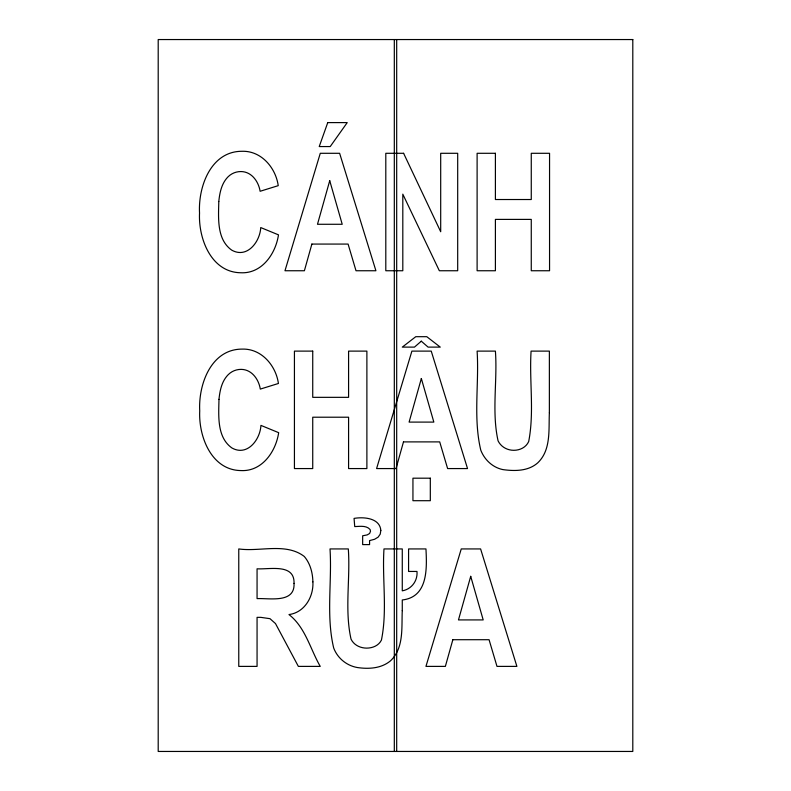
<?xml version="1.0" encoding="UTF-8"?>
<svg xmlns="http://www.w3.org/2000/svg" width="791" height="791" viewBox="0 0 791 791"><rect width="100%" height="100%" fill="white"/><g stroke="black" fill="none" stroke-linecap="round" stroke-linejoin="round"><path stroke-width="1.19" d="M396.687 39.55L396.687 751.45M394.314 39.55L394.314 751.45M402.273 610.622C401.472 627.589 404.142 648.244 390.299 660.999C381.104 668.533 368.557 669.226 357.265 667.515C346.596 665.627 337.539 658.181 333.703 648.047C325.961 615.754 332.121 581.771 330.015 548.934L348.307 548.934C350.472 578.785 344.431 609.831 351.046 639.158C353.953 645.12 360.231 648.096 366.668 648.126C372.62 648.086 378.662 645.674 381.42 640.107C387.511 610.345 382.033 579.131 383.981 548.934L402.273 548.934L402.273 590.837C411.636 589.226 417.796 580.782 416.986 571.448L408.581 571.448L408.581 548.934L425.954 548.934C426.962 568.264 428.139 597.086 402.273 599.973L402.273 610.622M549.369 412.803C548.578 429.632 551.208 450 537.761 462.834C528.279 471.268 514.773 471.248 502.908 469.607C492.684 467.521 484.537 459.828 480.799 450.237C473.067 417.945 479.208 383.951 477.111 351.115L495.403 351.115C497.569 380.797 491.557 411.706 498.073 440.864C501.01 446.866 507.169 450.287 513.764 450.306C519.964 450.316 526.005 447.38 528.685 441.576C534.439 412.022 529.209 381.084 531.077 351.115L549.369 351.115L549.369 412.803M218.791 201.527C218.474 217.921 216.556 239.347 231.684 250.114C247.099 258.875 260.021 241.819 260.743 227.561L278.481 234.858C275.673 253.733 261.94 273.815 240.84 272.757C211.098 272.411 198.274 238.467 199.54 213.066C198.076 186.795 210.851 151.239 241.947 151.289C261.198 150.597 275.713 167.672 278.234 185.658L260.12 191.274C258.568 181.584 251.686 171.667 241.018 171.558A18.025 18.025 0 0 0 228.045 176.828C221.569 183.334 219.7 192.727 218.791 201.527M218.978 399.346C218.662 415.75 216.744 437.166 231.872 447.943C247.286 456.694 260.209 439.638 260.931 425.39L278.669 432.677C275.861 451.552 262.118 471.644 241.018 470.576C211.286 470.23 198.452 436.286 199.727 410.885C198.264 384.614 211.039 349.058 242.135 349.108C261.386 348.416 275.891 365.491 278.422 383.477L260.308 389.093C258.746 379.403 251.874 369.486 241.206 369.377A18.025 18.025 0 0 0 228.233 374.657C221.747 381.163 219.878 390.546 218.978 399.346M312.89 581.86C313.72 596.632 304.604 612.58 288.962 614.558C305.405 627.322 310.26 649.095 320.246 666.388L298.355 666.388L275.486 623.565L269.988 618.681L260.773 617.356L257.065 617.356L257.065 666.388L238.763 666.388L238.763 548.934C259.903 551.999 285.956 542.359 304.317 556.498C310.29 563.578 312.672 572.753 312.89 581.86M294.034 583.382C295.073 603.513 269.741 598.085 257.065 598.609L257.065 568.808C269.761 569.579 294.756 563.271 294.034 583.382M380.827 530.425L380.214 534.182L378.138 537.138L374.588 539.274L369.575 540.599L369.575 544.603L362.654 544.603L362.654 535.794L367.162 534.914L369.634 533.47L370.504 531.226L370.099 529.525C366.371 525.214 359.796 526.43 354.734 526.579L354.061 518.412C363.672 516.711 379.858 517.947 380.827 530.425M311.872 244.073L304.387 270.749L284.978 270.749L320.276 153.296L339.626 153.296L375.913 270.749L356.009 270.749L348.089 244.073L311.872 244.073M329.728 180.694L317.488 224.278L342.216 224.278L329.728 180.694M403.479 441.892L396.004 468.569L376.595 468.569L411.893 351.115L431.243 351.115L467.53 468.569L447.617 468.569L439.707 441.892L403.479 441.892M421.346 378.513L409.105 422.097L433.834 422.097L421.346 378.513M452.848 639.711L445.363 666.388L425.954 666.388L461.252 548.934L480.602 548.934L516.889 666.388L496.985 666.388L489.065 639.711L452.848 639.711M470.714 576.332L458.473 619.917L483.192 619.917L470.714 576.332M327.751 122.605L319.228 146.562L330.223 146.562L347.229 122.605L327.751 122.605M421.287 341.178L414.484 347.111L402.303 347.111L415.779 336.689L426.784 336.689L440.261 347.111L428.089 347.111L421.287 341.178M632.8 39.55L158.2 39.55L158.2 751.45L632.8 751.45L632.8 39.55M403.608 153.296L385.8 153.296L385.8 270.749L402.807 270.749L402.807 194.151L439.341 270.749L457.692 270.749L457.692 153.296L440.696 153.296L440.696 231.733L403.608 153.296M495.403 153.296L477.111 153.296L477.111 270.749L495.403 270.749L495.403 219.394L531.265 219.394L531.265 270.749L549.557 270.749L549.557 153.296L531.265 153.296L531.265 199.52L495.403 199.52L495.403 153.296M312.732 351.115L294.43 351.115L294.43 468.569L312.732 468.569L312.732 417.213L348.584 417.213L348.584 468.569L366.886 468.569L366.886 351.115L348.584 351.115L348.584 397.339L312.732 397.339L312.732 351.115M430.314 478.189L412.942 478.189L412.942 500.703L430.314 500.703L430.314 478.189"/></g></svg>
